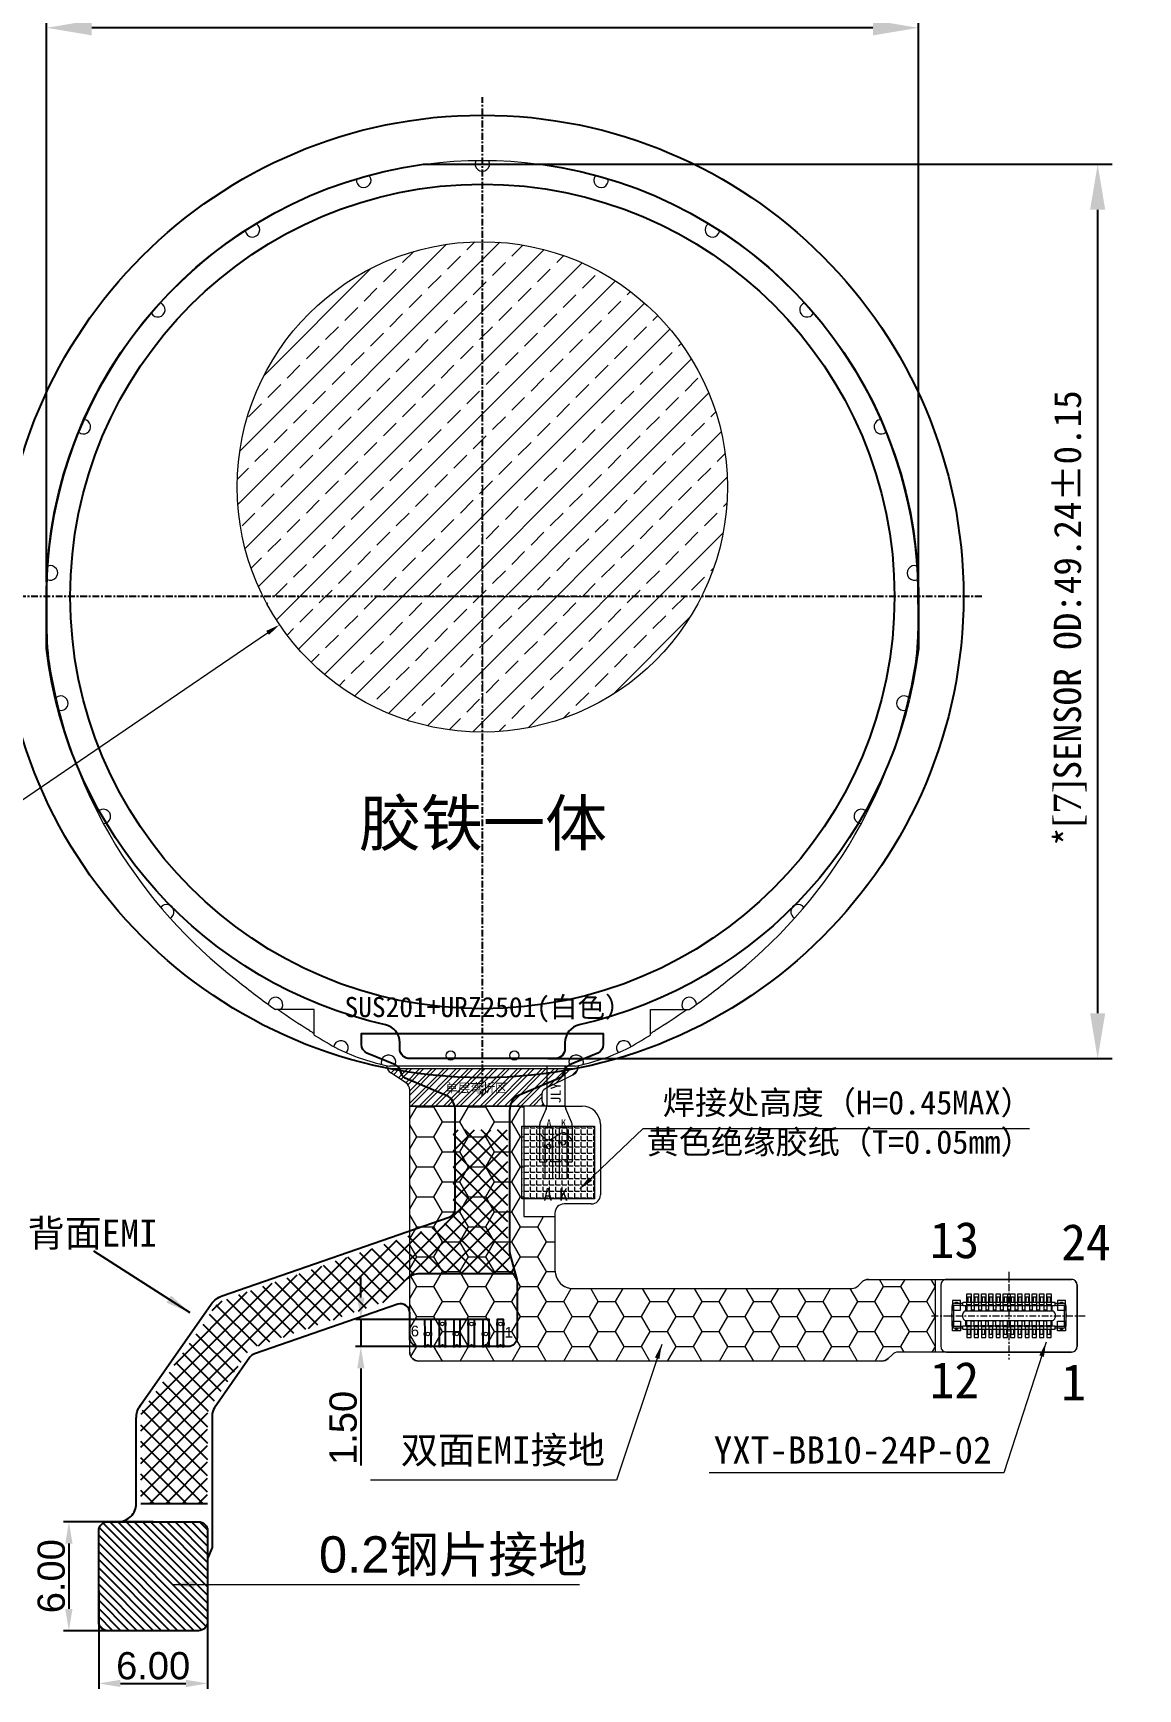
# Model space of a CAD drawing. Header units: millimetres. Extents: x 17 to 351, y 28 to 265.
# Drawn here: x 168.8 to 229.6, y 94.1 to 185.2 of the extents above; entities that cross this region are included whole.
import ezdxf

# ---------------------------------------------------------------- set-up
doc = ezdxf.new("R2010")
doc.units = ezdxf.units.MM
doc.linetypes.add('CENTER', pattern=[0.6, 0.375, -0.075, 0.075, -0.075])
doc.layers.get('Defpoints').update_dxf_attribs({"color": 5, "lineweight": 5})
for name, color, linetype, lineweight in [('3 BLU-FPCA', 2, 'Continuous', 5), ('6 BLU-FPCA', 2, 'Continuous', 5), ('BLU', 50, 'Continuous', 5), ('DIM', 3, 'Continuous', 5), ('EMI', 5, 'Continuous', 5), ('FPC', 50, 'Continuous', 5), ('MFPC', 2, 'Continuous', 5), ('TAPE', 90, 'Continuous', 5), ('图框', 255, 'Continuous', 5)]:
    doc.layers.add(name, color=color, linetype=linetype, lineweight=lineweight)
for name, color, linetype in [('BOT', 5, 'Continuous'), ('Lens', 6, 'Continuous'), ('Line', 1, 'Continuous'), ('OBJ-FRAME', 4, 'Continuous'), ('TP FPC', 4, 'Continuous'), ('外形切割', 200, 'Continuous')]:
    doc.layers.add(name, color=color, linetype=linetype)
doc.styles.add('Arial', font='arial.ttf')
doc.styles.add('RD', font='ROMAND.shx', dxfattribs={"width": 0.8})
doc.styles.add('ROMANC', font='romanc.shx', dxfattribs={"bigfont": 'gbcbig.shx'})
doc.styles.get("Standard").update_dxf_attribs({"font": 'arial.ttf'})
doc.styles.add('宋体', font='SimSun.ttf')
doc.styles.add('普耐', font='simhei.ttf')
doc.styles.add('样式 4', font='SimSun.ttf')
doc.styles.add('汉字', font='SimSun.ttf')
doc.dimstyles.new('01', dxfattribs={"dimtxt": 2.5, "dimasz": 2.5, "dimexe": 0.8, "dimexo": 0.8, "dimgap": 0.5, "dimtad": 1, "dimzin": 1, "dimdsep": 46, "dimtxsty": 'Standard', "dimcen": 0, "dimclrd": 256, "dimclre": 256, "dimclrt": 256, "dimadec": 0, "dimazin": 0, "dimtfac": 1, "dimtmove": 0, "dimatfit": 3, "dimfxl": 1, "dimarcsym": 0})
doc.dimstyles.new('DIM', dxfattribs={"dimtxt": 0.8, "dimasz": 0.8, "dimexe": 0, "dimexo": 0.5, "dimgap": 0.11, "dimtad": 0, "dimzin": 1, "dimdsep": 46, "dimtxsty": 'RD', "dimcen": 0, "dimclrd": 256, "dimclre": 256, "dimclrt": 256, "dimadec": 0, "dimazin": 0, "dimtm": 1e-09, "dimtfac": 1, "dimtofl": 0, "dimtmove": 0, "dimatfit": 3, "dimfxl": 1, "dimlwe": -1, "dimarcsym": 0})
doc.dimstyles.new('ISO-25$0', dxfattribs={"dimtxt": 1.5, "dimasz": 1.2, "dimexe": 0.3, "dimexo": 0, "dimgap": 0.2, "dimtad": 1, "dimzin": 1, "dimdsep": 46, "dimtxsty": 'Standard', "dimcen": 0, "dimclrd": 4, "dimclre": 4, "dimclrt": 4, "dimadec": 0, "dimazin": 0, "dimtp": 1.2, "dimtm": 1.2, "dimtfac": 1, "dimtmove": 0, "dimatfit": 3, "dimfxl": 1, "dimtolj": 1, "dimarcsym": 0})
doc.dimstyles.new('YanXiu', dxfattribs={"dimtxt": 1.5, "dimasz": 1.2, "dimexe": 0.66, "dimexo": 0.66, "dimgap": 0.66, "dimtad": 0, "dimdsep": 46, "dimtxsty": 'ROMANC', "dimcen": 0, "dimclrd": 256, "dimclre": 131, "dimclrt": 42, "dimazin": 2, "dimtfac": 1, "dimtofl": 0, "dimtmove": 0, "dimatfit": 3, "dimfxl": 1, "dimlwd": 5, "dimlwe": 5, "dimarcsym": 0})
doc.dimstyles.new('标注-赛华', dxfattribs={"dimtxt": 2.5, "dimasz": 2.5, "dimexe": 1.25, "dimexo": 0.65, "dimtad": 1, "dimzin": 1, "dimdsep": 46, "dimtxsty": 'Arial', "dimcen": 1.5, "dimclre": 3, "dimclrt": 3, "dimadec": 0, "dimazin": 0, "dimtfac": 1, "dimtmove": 0, "dimatfit": 3, "dimfxl": 1, "dimtolj": 1, "dimtzin": 0, "dimarcsym": 0})

# ---------------------------------------------------------------- blocks, each defined once
blk = doc.blocks.new('R180A3D-005-BLU-V01-C')
at = {"layer": 'DIM'}
h = blk.add_hatch(dxfattribs=at)
h.set_pattern_fill('ANSI33', color=0, scale=8, style=0)
h.set_pattern_definition([(45, (766.8195, -699.2783), (-1.4142136, 1.4142136), []), (45, (768.2337, -699.2783), (-1.4142136, 1.4142136), [1, -0.5])])
h.paths.add_polyline_path([(843.399, 256.751, 1), (816.399, 256.751, 1)])
at = {"layer": '3 BLU-FPCA', "color": 0, "lineweight": 5}
for p, q in [((833.051, 221.572), (833.051, 219.586)), ((834.851, 221.572), (834.851, 219.586)), ((833.351, 220.586), (833.351, 220.862)), ((833.751, 220.851), (833.751, 220.586)), ((834.151, 220.786), (834.151, 221.12)), ((834.551, 221.109), (834.551, 220.786)), ((833.351, 220.286), (833.351, 219.736)), ((833.751, 220.286), (833.751, 219.736)), ((834.151, 219.736), (834.151, 220.486)), ((834.551, 220.486), (834.551, 219.736)), ((833.051, 219.586), (833.426, 219.586)), ((834.476, 219.586), (834.851, 219.586))]:
    blk.add_line(p, q, dxfattribs=at)
blk.add_lwpolyline([(834.226, 219.586), (833.676, 219.586)], dxfattribs=at)
for centre in [(834.351, 220.636), (833.551, 220.436)]:
    blk.add_circle(centre, 0.125, dxfattribs=at)
for centre, radius, start, end in [((834.351, 220.636), 0.25, 143.1301, 216.8699), ((834.351, 220.636), 0.25, 323.1301, 36.8699), ((833.551, 220.436), 0.25, 143.1301, 216.8699), ((833.551, 219.586), 0.25, 143.1301, 180), ((833.551, 220.436), 0.25, 323.1301, 36.8699), ((833.551, 219.586), 0.25, 0, 36.8699), ((834.351, 219.586), 0.25, 143.1301, 180), ((834.351, 219.586), 0.25, 0, 36.8699), ((833.551, 219.586), 0.125, 0, 180), ((834.351, 219.586), 0.125, 0, 180)]:
    blk.add_arc(centre, radius, start, end, dxfattribs=at)
blk.add_spline([(834.851, 220.786), (834.351, 221.186), (833.551, 220.786), (833.051, 221.186)], degree=3, dxfattribs=at)
at = {"layer": 'BLU', "color": 1, "linetype": 'CENTER', "lineweight": 5}
for p, q in [((829.9, 256.866), (829.9, 244.567)), ((824.216, 250.716), (835.584, 250.716))]:
    blk.add_line(p, q, dxfattribs=at)
at = {"layer": 'DIM', "color": 6}
for p, q in [((805.909, 250.286), (805.916, 248.813)), ((853.891, 250.286), (853.884, 248.813)), ((853.891, 250.286), (853.884, 248.813)), ((820.637, 227.967), (818.504, 227.967)), ((820.637, 226.567), (820.637, 227.967)), ((839.163, 226.567), (839.163, 227.967)), ((839.163, 227.967), (841.296, 227.967)), ((835.019, 224.854), (824.782, 224.854))]:
    blk.add_line(p, q, dxfattribs=at)
at = {"layer": 'DIM', "color": 0, "ltscale": 3}
for p, q in [((833.451, 224.854), (833.451, 222.71)), ((834.451, 224.854), (834.451, 222.71)), ((833.411, 222.513), (833.092, 221.769)), ((834.811, 221.769), (834.492, 222.513))]:
    blk.add_line(p, q, dxfattribs=at)
at = {"layer": 'DIM', "color": 6}
for centre in [(828.15, 225.441), (831.664, 225.441)]:
    blk.add_circle(centre, 0.25, dxfattribs=at)
for centre, radius, start, end in [((829.9, 250.716), 23.995, 358.97142, 181.02858), ((829.9, 274.528), 0.4, 153.18557, 26.81443), ((823.367, 273.632), 0.4, 171.81603, 40.00953), ((836.433, 273.632), 0.4, 139.99047, 8.18397), ((817.236, 270.907), 0.4, 188.7573, 55.43536), ((842.564, 270.907), 0.4, 124.56464, 351.2427), ((812.023, 266.502), 0.4, 207.6298, 69.47929), ((847.777, 266.502), 0.4, 110.52071, 332.3702), ((807.924, 260.065), 0.4, 231.01239, 82.89602), ((851.876, 260.065), 0.4, 97.10398, 308.98761), ((806.11, 252.013), 0.4, 242.28375, 111.47806), ((853.691, 252.013), 0.4, 68.52194, 297.71625), ((818.823, 248.859), 12.906, 180.20263, 190.91894), ((840.978, 248.859), 12.906, 349.08106, 359.79737), ((833.112, 251.28), 27.397, 190.23001, 232.36603), ((826.689, 251.28), 27.397, 307.63397, 349.76999), ((806.687, 244.838), 0.4, 254.23937, 133.16299), ((853.113, 244.838), 0.4, 46.83701, 285.76063), ((809.025, 238.609), 0.4, 271.25194, 144.24213), ((850.775, 238.609), 0.4, 35.75787, 268.74806), ((812.509, 233.357), 0.4, 298.42648, 143.61691), ((847.291, 233.357), 0.4, 36.38309, 241.57352), ((839.982, 258.36), 37.216, 230.64447, 234.75175), ((819.818, 258.36), 37.216, 305.24825, 309.35553), ((818.508, 228.246), 0.4, 315.79487, 179.30598), ((841.292, 228.246), 0.4, 0.69402, 224.20513), ((839.982, 258.36), 37.216, 238.68001, 241.05562), ((822.112, 225.862), 0.4, 317.6014, 169.7018), ((837.688, 225.862), 0.4, 10.2982, 222.3986), ((819.818, 258.36), 37.216, 298.94438, 301.31999), ((826.993, 236.157), 11.517, 244.15021, 258.93101), ((824.733, 225.07), 0.4, 327.38863, 197.91598), ((835.067, 225.07), 0.4, 342.08402, 212.61137), ((832.807, 236.157), 11.517, 281.06899, 295.84979)]:
    blk.add_arc(centre, radius, start, end, dxfattribs=at)
at = {"layer": 'DIM', "color": 5}
for centre, radius, start, end in [((839.265, 257.433), 35.964, 235.01502, 238.31881), ((820.535, 257.433), 35.964, 301.68119, 304.98498), ((826.994, 236.16), 11.441, 234.66369, 236.24389), ((832.806, 236.16), 11.441, 303.75611, 305.33631)]:
    blk.add_arc(centre, radius, start, end, dxfattribs=at)
at = {"layer": 'DIM', "color": 0, "ltscale": 3}
for centre, start, end in [((832.951, 222.71), 336.80141, 0), ((834.951, 222.71), 180, 203.19859), ((833.551, 221.572), 156.80141, 180), ((834.351, 221.572), 0, 23.19859)]:
    blk.add_arc(centre, 0.5, start, end, dxfattribs=at)
at = {"layer": 'OBJ-FRAME', "color": 6, "lineweight": 5}
blk.add_circle((829.899, 256.751), 13.5, dxfattribs=at)
at = {"layer": '6 BLU-FPCA', "color": 255, "lineweight": 5, "style": '宋体'}
for s, p in [('A', (833.43, 221.523)), ('K', (834.235, 221.528))]:
    blk.add_text(s, height=0.407, dxfattribs=at).set_placement(p)
at = {"layer": 'DIM', "color": 0, "ltscale": 3, "insert": (834.223, 222.804), "char_height": 0.56, "width": 4.5069, "attachment_point": 7, "rotation": 90, "style": '宋体'}
blk.add_mtext('JLY', dxfattribs=at)
at = {"layer": '图框', "color": 6, "lineweight": 13, "ltscale": 5, "style": '普耐'}
for s, height, p in [('胶铁一体', 2.5051, (823.1, 236.987)), ('SUS201+URZ2501(白色）', 1.10926, (822.308, 227.555))]:
    blk.add_text(s, height=height, dxfattribs=at).set_placement(p)
blk = doc.blocks.new('FPC-TAPE')
at = {"layer": 'TAPE', "lineweight": 5}
h = blk.add_hatch(dxfattribs=at)
h.set_pattern_fill('ANGLE', color=30, scale=0.05)
h.set_pattern_definition([(0, (-3.26286, 2.00315), (0, 0.34925), [0.254, -0.09525]), (90, (-3.26286, 2.00315), (-0.34925, 2e-17), [0.254, -0.09525])])
h.paths.add_polyline_path([(-7.263, 6.003), (-7.263, 2.003), (-3.263, 2.003), (-3.263, 6.003)])
at = {"layer": 'TAPE', "color": 30, "lineweight": 5, "true_color": 0xf26722}
for p, q in [((-7.263, 6.003), (-3.263, 6.003)), ((-7.263, 2.003), (-7.263, 6.003)), ((-3.263, 6.003), (-3.263, 2.003)), ((-3.263, 2.003), (-7.263, 2.003))]:
    blk.add_line(p, q, dxfattribs=at)
blk = doc.blocks.new('*D30')
at = {"layer": 'Defpoints', "color": 0, "transparency": 16777216}
for p in [(169.493, 185.513), (169.493, 154.188), (217.518, 152.926)]:
    blk.add_point(p, dxfattribs=at)
at = {"layer": 'DIM', "lineweight": -2, "transparency": 16777216}
for p, q in [((169.493, 154.988), (169.493, 186.313)), ((217.518, 153.726), (217.518, 186.313)), ((215.018, 185.513), (171.993, 185.513))]:
    blk.add_line(p, q, dxfattribs=at)
at = {"layer": 'DIM', "transparency": 16777216}
for points in [[(171.993, 185.929), (171.993, 185.096), (169.493, 185.513)], [(215.018, 185.929), (215.018, 185.096), (217.518, 185.513)]]:
    blk.add_solid(points, dxfattribs=at)
at = {"layer": 'DIM', "transparency": 16777216, "insert": (197.067, 187.025), "char_height": 2.5, "attachment_point": 5}
blk.add_mtext('{\\fSimSun|b0|i0|c134|p2;\\H0.6x;\\C2;*\\fTimes New Roman|b0|i0|c0|p18;\\C1;[6]\\fSimSun|b0|i0|c134|p2;\\C256;SENSOR OD:48.02%%P0.15}', dxfattribs=at)
blk = doc.blocks.new('*D31')
at = {"layer": 'Defpoints', "color": 0, "transparency": 16777216}
for p in [(194.928, 177.997), (196.316, 128.752), (227.394, 128.752)]:
    blk.add_point(p, dxfattribs=at)
at = {"layer": 'DIM', "lineweight": -2, "transparency": 16777216}
for p, q in [((195.728, 177.997), (228.194, 177.997)), ((227.394, 175.497), (227.394, 131.252)), ((197.116, 128.752), (228.194, 128.752))]:
    blk.add_line(p, q, dxfattribs=at)
at = {"layer": 'DIM', "transparency": 16777216}
for points in [[(226.977, 175.497), (227.811, 175.497), (227.394, 177.997)], [(226.977, 131.252), (227.811, 131.252), (227.394, 128.752)]]:
    blk.add_solid(points, dxfattribs=at)
at = {"layer": 'DIM', "transparency": 16777216, "insert": (225.882, 153.007), "char_height": 2.5, "attachment_point": 5, "rotation": 90}
blk.add_mtext('{\\fSimSun|b0|i0|c134|p2;\\H0.6x;\\C2;*\\fTimes New Roman|b0|i0|c0|p18;\\C1;[7]\\fSimSun|b0|i0|c134|p2;\\C256;SENSOR OD:49.24%%P0.15}', dxfattribs=at)
blk = doc.blocks.new('*D42')
at = {"color": 4, "lineweight": -2, "transparency": 16777216}
for p, q in [((172.374, 99.463), (172.374, 94.051)), ((178.374, 99.463), (178.374, 94.051)), ((173.574, 94.351), (177.174, 94.351))]:
    blk.add_line(p, q, dxfattribs=at)
at = {"color": 4, "transparency": 16777216}
for points in [[(173.574, 94.551), (173.574, 94.151), (172.374, 94.351)], [(177.174, 94.551), (177.174, 94.151), (178.374, 94.351)]]:
    blk.add_solid(points, dxfattribs=at)
at = {"layer": 'Defpoints', "color": 0, "transparency": 16777216}
for p in [(172.374, 99.463), (178.374, 99.463), (178.374, 94.351)]:
    blk.add_point(p, dxfattribs=at)
at = {"color": 4, "transparency": 16777216, "insert": (175.374, 95.317), "char_height": 1.5, "attachment_point": 5}
blk.add_mtext('\\A1;6.00', dxfattribs=at)
blk = doc.blocks.new('*D43')
at = {"color": 4, "lineweight": -2, "transparency": 16777216}
for p, q in [((175.374, 103.253), (170.434, 103.253)), ((170.734, 102.053), (170.734, 98.456)), ((175.374, 97.256), (170.434, 97.256))]:
    blk.add_line(p, q, dxfattribs=at)
at = {"color": 4, "transparency": 16777216}
for points in [[(170.534, 102.053), (170.934, 102.053), (170.734, 103.253)], [(170.534, 98.456), (170.934, 98.456), (170.734, 97.256)]]:
    blk.add_solid(points, dxfattribs=at)
at = {"layer": 'Defpoints', "color": 0, "transparency": 16777216}
for p in [(175.374, 103.253), (170.734, 97.256), (175.374, 97.256)]:
    blk.add_point(p, dxfattribs=at)
at = {"color": 4, "transparency": 16777216, "insert": (169.768, 100.255), "char_height": 1.5, "attachment_point": 5, "rotation": 90}
blk.add_mtext('\\A1;6.00', dxfattribs=at)
blk = doc.blocks.new('*D44')
at = {"color": 4, "lineweight": -2, "transparency": 16777216}
for p, q in [((186.812, 115.595), (186.812, 116.795)), ((193.703, 114.395), (186.512, 114.395)), ((186.812, 114.395), (186.812, 112.895)), ((193.613, 112.895), (186.512, 112.895)), ((186.812, 111.695), (186.812, 106.345))]:
    blk.add_line(p, q, dxfattribs=at)
at = {"color": 4, "transparency": 16777216}
for points in [[(186.612, 115.595), (187.012, 115.595), (186.812, 114.395)], [(186.612, 111.695), (187.012, 111.695), (186.812, 112.895)]]:
    blk.add_solid(points, dxfattribs=at)
at = {"layer": 'Defpoints', "color": 0, "transparency": 16777216}
for p in [(193.703, 114.395), (186.812, 112.895), (193.613, 112.895)]:
    blk.add_point(p, dxfattribs=at)
at = {"color": 4, "transparency": 16777216, "insert": (185.846, 108.42), "char_height": 1.5, "attachment_point": 5, "rotation": 90}
blk.add_mtext('\\A1;1.50', dxfattribs=at)
blk = doc.blocks.new('YXT-BB10-24P-02-A')
at = {"layer": 'FPC', "color": 1, "linetype": 'CENTER', "lineweight": 5}
for p, q in [((1939.945, 182.732), (1939.945, 177.911)), ((1935.67, 180.322), (1944.219, 180.322))]:
    blk.add_line(p, q, dxfattribs=at)
at = {"layer": 'FPC', "color": 1, "lineweight": 5}
for p, q in [((1937.63, 180.872), (1937.63, 181.522)), ((1937.63, 181.522), (1937.86, 181.522)), ((1937.86, 181.522), (1937.86, 180.872)), ((1938.03, 180.872), (1938.03, 181.522)), ((1938.03, 181.522), (1938.26, 181.522)), ((1938.26, 181.522), (1938.26, 180.872)), ((1938.43, 180.872), (1938.43, 181.522)), ((1938.43, 181.522), (1938.66, 181.522)), ((1938.66, 181.522), (1938.66, 180.872)), ((1938.83, 180.872), (1938.83, 181.522)), ((1938.83, 181.522), (1939.06, 181.522)), ((1939.06, 181.522), (1939.06, 180.872)), ((1939.23, 180.872), (1939.23, 181.522)), ((1939.23, 181.522), (1939.46, 181.522)), ((1939.46, 181.522), (1939.46, 180.872)), ((1939.63, 180.872), (1939.63, 181.522)), ((1939.63, 181.522), (1939.86, 181.522)), ((1939.86, 181.522), (1939.86, 180.872)), ((1940.03, 180.872), (1940.03, 181.522)), ((1940.03, 181.522), (1940.26, 181.522)), ((1940.26, 181.522), (1940.26, 180.872)), ((1940.43, 180.872), (1940.43, 181.522)), ((1940.43, 181.522), (1940.66, 181.522)), ((1940.66, 181.522), (1940.66, 180.872)), ((1940.83, 180.872), (1940.83, 181.522)), ((1940.83, 181.522), (1941.06, 181.522)), ((1941.06, 181.522), (1941.06, 180.872)), ((1941.23, 180.872), (1941.23, 181.522)), ((1941.23, 181.522), (1941.46, 181.522)), ((1941.46, 181.522), (1941.46, 180.872)), ((1941.63, 180.872), (1941.63, 181.522)), ((1941.63, 181.522), (1941.86, 181.522)), ((1941.86, 181.522), (1941.86, 180.872)), ((1942.03, 180.872), (1942.03, 181.522)), ((1942.03, 181.522), (1942.26, 181.522)), ((1942.26, 181.522), (1942.26, 180.872)), ((1936.825, 181.152), (1936.825, 180.622)), ((1937.275, 181.152), (1936.825, 181.152)), ((1936.825, 180.622), (1937.275, 180.622)), ((1937.275, 180.622), (1937.275, 181.152)), ((1937.86, 180.872), (1937.63, 180.872)), ((1938.26, 180.872), (1938.03, 180.872)), ((1938.66, 180.872), (1938.43, 180.872)), ((1939.06, 180.872), (1938.83, 180.872)), ((1939.46, 180.872), (1939.23, 180.872)), ((1939.86, 180.872), (1939.63, 180.872)), ((1940.26, 180.872), (1940.03, 180.872)), ((1940.66, 180.872), (1940.43, 180.872)), ((1941.06, 180.872), (1940.83, 180.872)), ((1941.46, 180.872), (1941.23, 180.872)), ((1941.86, 180.872), (1941.63, 180.872)), ((1942.26, 180.872), (1942.03, 180.872)), ((1942.615, 181.152), (1942.615, 180.622)), ((1943.065, 181.152), (1942.615, 181.152)), ((1942.615, 180.622), (1943.065, 180.622)), ((1943.065, 180.622), (1943.065, 181.152)), ((1936.825, 179.492), (1936.825, 180.022)), ((1936.825, 180.022), (1937.275, 180.022)), ((1937.275, 180.022), (1937.275, 179.492)), ((1937.86, 179.772), (1937.63, 179.772)), ((1937.63, 179.772), (1937.63, 179.122)), ((1937.86, 179.122), (1937.86, 179.772)), ((1938.26, 179.772), (1938.03, 179.772)), ((1938.03, 179.772), (1938.03, 179.122)), ((1938.26, 179.122), (1938.26, 179.772)), ((1938.66, 179.772), (1938.43, 179.772)), ((1938.43, 179.772), (1938.43, 179.122)), ((1938.66, 179.122), (1938.66, 179.772)), ((1939.06, 179.772), (1938.83, 179.772)), ((1938.83, 179.772), (1938.83, 179.122)), ((1939.06, 179.122), (1939.06, 179.772)), ((1939.46, 179.772), (1939.23, 179.772)), ((1939.23, 179.772), (1939.23, 179.122)), ((1939.46, 179.122), (1939.46, 179.772)), ((1939.86, 179.772), (1939.63, 179.772)), ((1939.63, 179.772), (1939.63, 179.122)), ((1939.86, 179.122), (1939.86, 179.772)), ((1940.26, 179.772), (1940.03, 179.772)), ((1940.03, 179.772), (1940.03, 179.122)), ((1940.26, 179.122), (1940.26, 179.772)), ((1940.66, 179.772), (1940.43, 179.772)), ((1940.43, 179.772), (1940.43, 179.122)), ((1940.66, 179.122), (1940.66, 179.772)), ((1941.06, 179.772), (1940.83, 179.772)), ((1940.83, 179.772), (1940.83, 179.122)), ((1941.06, 179.122), (1941.06, 179.772)), ((1941.46, 179.772), (1941.23, 179.772)), ((1941.23, 179.772), (1941.23, 179.122)), ((1941.46, 179.122), (1941.46, 179.772)), ((1941.86, 179.772), (1941.63, 179.772)), ((1941.63, 179.772), (1941.63, 179.122)), ((1941.86, 179.122), (1941.86, 179.772)), ((1942.26, 179.772), (1942.03, 179.772)), ((1942.03, 179.772), (1942.03, 179.122)), ((1942.26, 179.122), (1942.26, 179.772)), ((1942.615, 179.492), (1942.615, 180.022)), ((1942.615, 180.022), (1943.065, 180.022)), ((1943.065, 180.022), (1943.065, 179.492)), ((1937.275, 179.492), (1936.825, 179.492)), ((1937.63, 179.122), (1937.86, 179.122)), ((1938.03, 179.122), (1938.26, 179.122)), ((1938.43, 179.122), (1938.66, 179.122)), ((1938.83, 179.122), (1939.06, 179.122)), ((1939.23, 179.122), (1939.46, 179.122)), ((1939.63, 179.122), (1939.86, 179.122)), ((1940.03, 179.122), (1940.26, 179.122)), ((1940.43, 179.122), (1940.66, 179.122)), ((1940.83, 179.122), (1941.06, 179.122)), ((1941.23, 179.122), (1941.46, 179.122)), ((1941.63, 179.122), (1941.86, 179.122)), ((1942.03, 179.122), (1942.26, 179.122)), ((1943.065, 179.492), (1942.615, 179.492))]:
    blk.add_line(p, q, dxfattribs=at)
at = {"layer": 'FPC', "lineweight": 5}
for p, q in [((1936.795, 180.857), (1936.795, 179.787)), ((1936.839, 180.963), (1936.895, 180.907)), ((1936.895, 180.907), (1936.895, 179.737)), ((1936.895, 180.907), (1937.41, 180.907)), ((1936.945, 181.007), (1937.41, 181.007)), ((1937, 181.007), (1937, 181.072)), ((1937, 181.072), (1937.1, 181.072)), ((1937.1, 181.072), (1937.1, 181.007)), ((1937.41, 180.887), (1937.41, 181.057)), ((1942.48, 181.057), (1937.41, 181.057)), ((1937.41, 180.887), (1937.625, 180.887)), ((1937.56, 180.577), (1937.56, 180.887)), ((1937.625, 180.627), (1937.56, 180.627)), ((1942.33, 180.577), (1937.56, 180.577)), ((1937.625, 180.937), (1937.625, 180.577)), ((1937.625, 180.937), (1937.865, 180.937)), ((1937.67, 181.357), (1937.67, 181.057)), ((1937.67, 181.357), (1937.82, 181.357)), ((1937.82, 181.357), (1937.82, 181.057)), ((1937.865, 180.937), (1937.865, 180.577)), ((1937.865, 180.887), (1938.025, 180.887)), ((1938.025, 180.627), (1937.865, 180.627)), ((1938.025, 180.937), (1938.025, 180.577)), ((1938.025, 180.937), (1938.265, 180.937)), ((1938.07, 181.357), (1938.07, 181.057)), ((1938.07, 181.357), (1938.22, 181.357)), ((1938.22, 181.357), (1938.22, 181.057)), ((1938.265, 180.937), (1938.265, 180.577)), ((1938.265, 180.887), (1938.425, 180.887)), ((1938.425, 180.627), (1938.265, 180.627)), ((1938.425, 180.937), (1938.425, 180.577)), ((1938.425, 180.937), (1938.665, 180.937)), ((1938.47, 181.357), (1938.47, 181.057)), ((1938.47, 181.357), (1938.62, 181.357)), ((1938.62, 181.357), (1938.62, 181.057)), ((1938.665, 180.937), (1938.665, 180.577)), ((1938.665, 180.887), (1938.825, 180.887)), ((1938.825, 180.627), (1938.665, 180.627)), ((1938.825, 180.937), (1938.825, 180.577)), ((1938.825, 180.937), (1939.065, 180.937)), ((1938.87, 181.357), (1938.87, 181.057)), ((1938.87, 181.357), (1939.02, 181.357)), ((1939.02, 181.357), (1939.02, 181.057)), ((1939.065, 180.937), (1939.065, 180.577)), ((1939.065, 180.887), (1939.225, 180.887)), ((1939.225, 180.627), (1939.065, 180.627)), ((1939.225, 180.937), (1939.225, 180.577)), ((1939.225, 180.937), (1939.465, 180.937)), ((1939.27, 181.357), (1939.27, 181.057)), ((1939.27, 181.357), (1939.42, 181.357)), ((1939.42, 181.357), (1939.42, 181.057)), ((1939.465, 180.937), (1939.465, 180.577)), ((1939.465, 180.887), (1939.625, 180.887)), ((1939.625, 180.627), (1939.465, 180.627)), ((1939.625, 180.937), (1939.625, 180.577)), ((1939.625, 180.937), (1939.865, 180.937)), ((1939.67, 181.357), (1939.67, 181.057)), ((1939.67, 181.357), (1939.82, 181.357)), ((1939.82, 181.357), (1939.82, 181.057)), ((1939.865, 180.937), (1939.865, 180.577)), ((1939.865, 180.887), (1940.025, 180.887)), ((1940.025, 180.627), (1939.865, 180.627)), ((1940.025, 180.937), (1940.025, 180.577)), ((1940.025, 180.937), (1940.265, 180.937)), ((1940.07, 181.357), (1940.07, 181.057)), ((1940.07, 181.357), (1940.22, 181.357)), ((1940.22, 181.357), (1940.22, 181.057)), ((1940.265, 180.937), (1940.265, 180.577)), ((1940.265, 180.887), (1940.425, 180.887)), ((1940.425, 180.627), (1940.265, 180.627)), ((1940.425, 180.937), (1940.425, 180.577)), ((1940.425, 180.937), (1940.665, 180.937)), ((1940.47, 181.357), (1940.47, 181.057)), ((1940.47, 181.357), (1940.62, 181.357)), ((1940.62, 181.357), (1940.62, 181.057)), ((1940.665, 180.937), (1940.665, 180.577)), ((1940.665, 180.887), (1940.825, 180.887)), ((1940.825, 180.627), (1940.665, 180.627)), ((1940.825, 180.937), (1940.825, 180.577)), ((1940.825, 180.937), (1941.065, 180.937)), ((1940.87, 181.357), (1940.87, 181.057)), ((1940.87, 181.357), (1941.02, 181.357)), ((1941.02, 181.357), (1941.02, 181.057)), ((1941.065, 180.937), (1941.065, 180.577)), ((1941.065, 180.887), (1941.225, 180.887)), ((1941.225, 180.627), (1941.065, 180.627)), ((1941.225, 180.937), (1941.465, 180.937)), ((1941.225, 180.937), (1941.225, 180.577)), ((1941.27, 181.357), (1941.27, 181.057)), ((1941.27, 181.357), (1941.42, 181.357)), ((1941.42, 181.357), (1941.42, 181.057)), ((1941.465, 180.937), (1941.465, 180.577)), ((1941.465, 180.887), (1941.625, 180.887)), ((1941.625, 180.627), (1941.465, 180.627)), ((1941.625, 180.937), (1941.865, 180.937)), ((1941.625, 180.937), (1941.625, 180.577)), ((1941.67, 181.357), (1941.82, 181.357)), ((1941.67, 181.357), (1941.67, 181.057)), ((1941.82, 181.357), (1941.82, 181.057)), ((1941.865, 180.937), (1941.865, 180.577)), ((1941.865, 180.887), (1942.025, 180.887)), ((1942.025, 180.627), (1941.865, 180.627)), ((1942.025, 180.937), (1942.265, 180.937)), ((1942.025, 180.937), (1942.025, 180.577)), ((1942.07, 181.357), (1942.22, 181.357)), ((1942.07, 181.357), (1942.07, 181.057)), ((1942.22, 181.357), (1942.22, 181.057)), ((1942.265, 180.937), (1942.265, 180.577)), ((1942.265, 180.887), (1942.48, 180.887)), ((1942.33, 180.627), (1942.265, 180.627)), ((1942.33, 180.577), (1942.33, 180.887)), ((1942.48, 180.887), (1942.48, 181.057)), ((1942.48, 181.007), (1942.945, 181.007)), ((1942.48, 180.907), (1942.995, 180.907)), ((1942.79, 181.072), (1942.89, 181.072)), ((1942.79, 181.007), (1942.79, 181.072)), ((1942.89, 181.072), (1942.89, 181.007)), ((1942.995, 180.907), (1943.051, 180.963)), ((1942.995, 179.737), (1942.995, 180.907)), ((1943.095, 179.787), (1943.095, 180.857)), ((1936.895, 179.737), (1936.839, 179.681)), ((1937.41, 179.737), (1936.895, 179.737)), ((1937.41, 179.637), (1936.945, 179.637)), ((1937, 179.572), (1937, 179.637)), ((1937.1, 179.637), (1937.1, 179.572)), ((1937.41, 180.217), (1937.41, 180.427)), ((1937.41, 179.587), (1937.41, 179.757)), ((1937.41, 179.757), (1937.625, 179.757)), ((1937.56, 179.757), (1937.56, 180.067)), ((1937.56, 180.067), (1942.265, 180.067)), ((1937.625, 180.017), (1937.56, 180.017)), ((1937.625, 179.707), (1937.625, 180.067)), ((1937.865, 179.707), (1937.625, 179.707)), ((1937.865, 179.707), (1937.865, 180.067)), ((1938.025, 180.017), (1937.865, 180.017)), ((1937.865, 179.757), (1938.025, 179.757)), ((1938.025, 179.707), (1938.025, 180.067)), ((1938.265, 179.707), (1938.025, 179.707)), ((1938.265, 179.707), (1938.265, 180.067)), ((1938.425, 180.017), (1938.265, 180.017)), ((1938.265, 179.757), (1938.425, 179.757)), ((1938.425, 179.707), (1938.425, 180.067)), ((1938.665, 179.707), (1938.425, 179.707)), ((1938.665, 179.707), (1938.665, 180.067)), ((1938.825, 180.017), (1938.665, 180.017)), ((1938.665, 179.757), (1938.825, 179.757)), ((1938.825, 179.707), (1938.825, 180.067)), ((1939.065, 179.707), (1938.825, 179.707)), ((1939.065, 179.707), (1939.065, 180.067)), ((1939.225, 180.017), (1939.065, 180.017)), ((1939.065, 179.757), (1939.225, 179.757)), ((1939.225, 179.707), (1939.225, 180.067)), ((1939.465, 179.707), (1939.225, 179.707)), ((1939.465, 179.707), (1939.465, 180.067)), ((1939.625, 180.017), (1939.465, 180.017)), ((1939.465, 179.757), (1939.625, 179.757)), ((1939.625, 179.707), (1939.625, 180.067)), ((1939.865, 179.707), (1939.625, 179.707)), ((1939.865, 179.707), (1939.865, 180.067)), ((1940.025, 180.017), (1939.865, 180.017)), ((1939.865, 179.757), (1940.025, 179.757)), ((1940.025, 179.707), (1940.025, 180.067)), ((1940.265, 179.707), (1940.025, 179.707)), ((1940.265, 179.707), (1940.265, 180.067)), ((1940.425, 180.017), (1940.265, 180.017)), ((1940.265, 179.757), (1940.425, 179.757)), ((1940.425, 179.707), (1940.425, 180.067)), ((1940.665, 179.707), (1940.425, 179.707)), ((1940.665, 179.707), (1940.665, 180.067)), ((1940.825, 180.017), (1940.665, 180.017)), ((1940.665, 179.757), (1940.825, 179.757)), ((1940.825, 179.707), (1940.825, 180.067)), ((1941.065, 179.707), (1940.825, 179.707)), ((1941.065, 179.707), (1941.065, 180.067)), ((1941.225, 180.017), (1941.065, 180.017)), ((1941.065, 179.757), (1941.225, 179.757)), ((1941.225, 179.707), (1941.225, 180.067)), ((1941.465, 179.707), (1941.225, 179.707)), ((1941.465, 179.707), (1941.465, 180.067)), ((1941.625, 180.017), (1941.465, 180.017)), ((1941.465, 179.757), (1941.625, 179.757)), ((1941.625, 179.707), (1941.625, 180.067)), ((1941.865, 179.707), (1941.625, 179.707)), ((1941.865, 179.707), (1941.865, 180.067)), ((1942.025, 180.017), (1941.865, 180.017)), ((1941.865, 179.757), (1942.025, 179.757)), ((1942.025, 179.707), (1942.025, 180.067)), ((1942.265, 179.707), (1942.025, 179.707)), ((1942.265, 180.067), (1942.33, 180.067)), ((1942.265, 179.707), (1942.265, 180.067)), ((1942.33, 180.017), (1942.265, 180.017)), ((1942.265, 179.757), (1942.48, 179.757)), ((1942.33, 179.757), (1942.33, 180.067)), ((1942.48, 180.427), (1942.48, 180.217)), ((1942.48, 179.587), (1942.48, 179.757)), ((1942.995, 179.737), (1942.48, 179.737)), ((1942.945, 179.637), (1942.48, 179.637)), ((1942.79, 179.572), (1942.79, 179.637)), ((1942.89, 179.637), (1942.89, 179.572)), ((1942.995, 179.737), (1943.051, 179.681)), ((1937.1, 179.572), (1937, 179.572)), ((1937.41, 179.587), (1942.48, 179.587)), ((1937.67, 179.287), (1937.67, 179.587)), ((1937.82, 179.287), (1937.67, 179.287)), ((1937.82, 179.287), (1937.82, 179.587)), ((1938.07, 179.287), (1938.07, 179.587)), ((1938.22, 179.287), (1938.07, 179.287)), ((1938.22, 179.287), (1938.22, 179.587)), ((1938.47, 179.287), (1938.47, 179.587)), ((1938.62, 179.287), (1938.47, 179.287)), ((1938.62, 179.287), (1938.62, 179.587)), ((1938.87, 179.287), (1938.87, 179.587)), ((1939.02, 179.287), (1938.87, 179.287)), ((1939.02, 179.287), (1939.02, 179.587)), ((1939.27, 179.287), (1939.27, 179.587)), ((1939.42, 179.287), (1939.27, 179.287)), ((1939.42, 179.287), (1939.42, 179.587)), ((1939.67, 179.287), (1939.67, 179.587)), ((1939.82, 179.287), (1939.67, 179.287)), ((1939.82, 179.287), (1939.82, 179.587)), ((1940.07, 179.287), (1940.07, 179.587)), ((1940.22, 179.287), (1940.07, 179.287)), ((1940.22, 179.287), (1940.22, 179.587)), ((1940.47, 179.287), (1940.47, 179.587)), ((1940.62, 179.287), (1940.47, 179.287)), ((1940.62, 179.287), (1940.62, 179.587)), ((1940.87, 179.287), (1940.87, 179.587)), ((1941.02, 179.287), (1940.87, 179.287)), ((1941.02, 179.287), (1941.02, 179.587)), ((1941.27, 179.287), (1941.27, 179.587)), ((1941.42, 179.287), (1941.27, 179.287)), ((1941.42, 179.287), (1941.42, 179.587)), ((1941.67, 179.287), (1941.67, 179.587)), ((1941.82, 179.287), (1941.67, 179.287)), ((1941.82, 179.287), (1941.82, 179.587)), ((1942.07, 179.287), (1942.07, 179.587)), ((1942.22, 179.287), (1942.07, 179.287)), ((1942.22, 179.287), (1942.22, 179.587)), ((1942.89, 179.572), (1942.79, 179.572))]:
    blk.add_line(p, q, dxfattribs=at)
for centre, radius, start, end in [((1936.945, 180.857), 0.15, 90, 180), ((1937.56, 180.427), 0.15, 90, 180), ((1942.33, 180.427), 0.15, 0, 90), ((1942.945, 180.857), 0.15, 0, 90), ((1937.065, 180.322), 0.3, 154.15807, 205.84193), ((1936.945, 179.787), 0.15, 180, 270), ((1937.56, 180.217), 0.15, 180, 270), ((1942.33, 180.217), 0.15, 270, 0), ((1942.945, 179.787), 0.15, 270, 0), ((1942.825, 180.322), 0.3, 334.15807, 25.84193)]:
    blk.add_arc(centre, radius, start, end, dxfattribs=at)
at = {"layer": 'FPC', "lineweight": 5, "insert": (1942.347, 180.862), "char_height": 0.02, "width": 0.23609, "attachment_point": 1, "style": 'RD'}
blk.add_mtext('{\\fSTXinwei|b0|i0|c134|p2;\\C1;REX YXT-BB10-24P-02}', dxfattribs=at)
blk = doc.blocks.new('*D49')
at = {"layer": 'Defpoints', "color": 0, "transparency": 16777216}
for p in [(204.669, 167.827), (182.34, 152.647)]:
    blk.add_point(p, dxfattribs=at)
at = {"layer": 'DIM', "lineweight": 5, "transparency": 16777216}
blk.add_line((166.564, 141.921), (181.679, 152.197), dxfattribs=at)
at = {"layer": 'DIM', "transparency": 16777216}
blk.add_solid([(181.604, 152.307), (181.754, 152.087), (182.34, 152.647)], dxfattribs=at)
at = {"layer": 'DIM', "lineweight": 5, "transparency": 16777216, "insert": (164.268, 140.36), "char_height": 0.8, "attachment_point": 5, "rotation": 34.20997, "style": 'RD'}
blk.add_mtext('∅27.00±0.1', dxfattribs=at)

msp = doc.modelspace()

# ---------------------------------------------------------------- hatches: boundary and pattern name
at = {"lineweight": 5}
h = msp.add_hatch(dxfattribs=at)
h.set_pattern_fill('ANSI32', color=3, scale=0.05)
h.set_pattern_definition([(45, (-1100.7235, -84.95153), (-0.3367596, 0.3367596), []), (45, (-1100.499, -84.95153), (-0.3367596, 0.3367596), [])])
h.paths.add_polyline_path([(198.511, 127.857, 0.222603), (198.775, 128.189), (188.269, 128.189, 0.149619), (188.457, 127.965), (189.277, 127.434, -0.254387), (189.506, 127.014), (189.506, 126.14), (195.785, 126.14), (197.089, 126.14, -0.414214), (196.789, 126.44), (196.789, 126.817, -0.285017), (196.955, 127.086)])
h.paths.add_polyline_path([(191.309, 126.654), (195.216, 126.654), (195.216, 127.647), (191.309, 127.647)], flags=24)
h = msp.add_hatch()
h.set_pattern_fill('ANSI37', color=5, scale=0.2, style=0)
h.set_pattern_definition([(45, (-932.4171, -233.7388), (-0.4490128, 0.4490128), []), (135, (-932.4171, -233.7388), (-0.4490128, -0.4490128), [])])
h.paths.add_polyline_path([(191.241, 119.608), (179.264, 115.461, 0.157892), (178.772, 115.089), (174.875, 109.525, 0.153959), (174.694, 108.951), (174.694, 104.256), (178.374, 104.256), (178.374, 109.101, -0.153959), (178.555, 109.675), (180.552, 112.527, -0.157892), (181.044, 112.898), (188.005, 115.309), (189.349, 116.622, -0.196016), (190.048, 116.907), (195.318, 116.907), (194.949, 118.275, -0.066064), (194.914, 118.536), (194.915, 124.836), (191.914, 124.836), (191.914, 120.553, -0.319622)])
h = msp.add_hatch()
h.set_pattern_fill('ANSI31', color=256, scale=0.1, style=0)
h.set_pattern_definition([(135, (424.86582, 308.91766), (0.2245064, 0.2245064), [])])
edge = h.paths.add_edge_path()
edge.add_arc((173.174, 102.79), 0.801, 182.41321, 182.43162)
edge.add_arc((172.874, 102.753), 0.5, 90, 179.62203, ccw=False)
edge.add_line((172.874, 103.253), (177.874, 103.253))
edge.add_arc((177.874, 102.753), 0.5, 0.37797, 90, ccw=False)
edge.add_arc((177.573, 102.79), 0.801, 357.56838, 357.58679)
edge.add_line((178.374, 102.756), (178.374, 97.756))
edge.add_arc((177.874, 97.756), 0.5, -90, 0, ccw=False)
edge.add_line((177.874, 97.256), (172.874, 97.256))
edge.add_arc((172.874, 97.756), 0.5, 180, 270, ccw=False)
edge.add_line((172.374, 97.756), (172.374, 102.756))
at = {"layer": 'EMI', "lineweight": 5}
h = msp.add_hatch(dxfattribs=at)
h.set_pattern_fill('HONEY', color=256, scale=0.3)
h.set_pattern_definition([(0, (-1233.1482, -88.3744), (1.42875, 0.824889), [0.9525, -1.905]), (120, (-1233.1482, -88.3744), (-1.42874983, 0.8248893), [0.9525, -1.905]), (60, (-1233.1482, -88.3744), (1.7e-07, 1.6497783), [-1.905, 0.9525])])
edge = h.paths.add_edge_path()
edge.add_line((189.506, 126.14), (195.785, 126.14))
edge.add_line((195.785, 126.14), (195.785, 120.062))
edge.add_line((195.785, 120.062), (197.506, 120.062))
edge.add_line((197.506, 120.062), (197.506, 117.097))
edge.add_arc((198.506, 117.097), 1, 180, 270)
edge.add_line((198.506, 116.097), (213.85, 116.097))
edge.add_arc((213.85, 116.597), 0.5, 270, 315)
edge.add_line((214.204, 116.243), (214.411, 116.45))
edge.add_arc((214.764, 116.097), 0.5, 90, 135, ccw=False)
edge.add_line((214.764, 116.597), (218.446, 116.597))
edge.add_line((218.446, 116.597), (218.446, 112.597))
edge.add_line((218.446, 112.597), (216.421, 112.597))
edge.add_arc((216.421, 112.097), 0.5, 90, 135)
edge.add_line((216.068, 112.45), (215.861, 112.243))
edge.add_arc((215.507, 112.597), 0.5, 270, 315, ccw=False)
edge.add_line((215.507, 112.097), (190.006, 112.097))
edge.add_arc((190.006, 112.597), 0.5, 180, 270, ccw=False)
edge.add_line((189.506, 112.597), (189.506, 126.14))

# ---------------------------------------------------------------- linework, layer by layer
at = {"lineweight": 5}
msp.add_line((198.775, 128.189), (188.269, 128.189), dxfattribs=at)
at = {"color": 3, "lineweight": 5}
msp.add_line((198.089, 126.14), (189.506, 126.14), dxfattribs=at)
at = {"color": 1, "linetype": 'CENTER'}
for points in [[(193.506, 126.702), (193.506, 181.702)], [(221.006, 154.202), (166.006, 154.202)]]:
    msp.add_lwpolyline(points, dxfattribs=at)
at = {"color": 1}
msp.add_lwpolyline([(198.297, 128.404, 0.255366), (197.998, 128.029, -0.224737), (197.752, 127.679), (195.363, 126.672, 0.221471), (195.007, 125.906), (195.006, 118.129, 0.066064), (195.024, 117.999), (195.383, 116.668, -0.066044), (195.417, 116.407), (195.417, 113.395, -0.414214), (194.917, 112.895), (190.006, 112.895, -0.414214), (189.506, 113.395), (189.506, 114.755, 0.515586), (188.842, 115.228), (180.952, 112.496, 0.157892), (180.706, 112.31), (178.759, 109.531, 0.153959), (178.624, 109.101), (178.624, 101.831), (178.374, 101.232), (178.374, 97.756, -0.414214), (177.874, 97.256), (172.874, 97.256, -0.414214), (172.374, 97.756), (172.374, 102.756, -0.414214), (172.874, 103.256), (173.444, 103.256, 0.414214), (174.444, 104.256), (174.444, 108.951, -0.153959), (174.67, 109.668), (178.568, 115.233, -0.157892), (179.182, 115.697), (191.669, 120.021, 0.319622), (192.006, 120.493), (192.006, 125.905, 0.221516), (191.649, 126.671), (189.259, 127.679, -0.224745), (189.013, 128.029, 0.255364), (188.715, 128.404), (187.151, 129.063, -0.30159), (186.846, 129.524), (186.846, 130.144), (200.165, 130.144), (200.165, 129.524, -0.301601), (199.86, 129.063)], format="xyb", close=True, dxfattribs=at)
at = {"color": 5}
msp.add_lwpolyline([(195.318, 116.907), (190.048, 116.907, 0.196016), (189.349, 116.622), (188.005, 115.309)], format="xyb", dxfattribs=at)
msp.add_lwpolyline([(174.694, 104.256), (178.374, 104.256)], dxfattribs=at)
at = {"color": 251, "true_color": 0x636466}
msp.add_circle((193.506, 154.202), 26.5, dxfattribs=at)
at = {"layer": 'BOT', "color": 40}
for points in [[(190.679, 113.692), (190.678, 114.395), (190.328, 114.395), (190.329, 113.692, 0.258472), (190.329, 113.498), (190.329, 112.992, 0.127011), (190.304, 112.895), (190.404, 112.895, -1), (190.604, 112.895), (190.704, 112.895, 0.127022), (190.679, 112.992), (190.679, 113.499, 0.257925)], [(192.279, 113.692), (192.278, 114.395), (191.928, 114.395), (191.929, 113.692, 0.258472), (191.929, 113.498), (191.929, 112.992, 0.127011), (191.904, 112.895), (192.004, 112.895, -1), (192.204, 112.895), (192.304, 112.895, 0.127022), (192.279, 112.992), (192.279, 113.499, 0.257925)], [(193.879, 113.692), (193.878, 114.395), (193.528, 114.395), (193.529, 113.692, 0.258472), (193.529, 113.498), (193.529, 112.992, 0.127011), (193.504, 112.895), (193.604, 112.895, -1), (193.804, 112.895), (193.904, 112.895, 0.127022), (193.879, 112.992), (193.879, 113.499, 0.257925)]]:
    msp.add_lwpolyline(points, format="xyb", close=True, dxfattribs=at)
for points in [[(191.504, 112.895), (191.404, 112.895), (191.504, 112.895, 0.127022), (191.479, 112.992), (191.478, 114.049, 0.257993), (191.478, 114.242), (191.478, 114.395), (191.128, 114.395), (191.128, 114.242, 0.258405), (191.128, 114.048), (191.129, 112.992, 0.127011), (191.104, 112.895), (191.204, 112.895, -1), (191.404, 112.895)], [(193.104, 112.895), (193.004, 112.895), (193.104, 112.895, 0.127022), (193.079, 112.992), (193.078, 114.049, 0.257993), (193.078, 114.242), (193.078, 114.395), (192.728, 114.395), (192.728, 114.242, 0.258405), (192.728, 114.048), (192.729, 112.992, 0.127011), (192.704, 112.895), (192.804, 112.895, -1), (193.004, 112.895)], [(194.704, 112.895), (194.604, 112.895), (194.704, 112.895, 0.127022), (194.679, 112.992), (194.678, 114.049, 0.257993), (194.678, 114.242), (194.678, 114.395), (194.328, 114.395), (194.328, 114.242, 0.258405), (194.328, 114.048), (194.329, 112.992, 0.127011), (194.304, 112.895), (194.404, 112.895, -1), (194.604, 112.895)]]:
    msp.add_lwpolyline(points, format="xyb", dxfattribs=at)
at = {"layer": 'EMI', "lineweight": 5}
msp.add_lwpolyline([(189.506, 126.14), (195.785, 126.14), (195.785, 120.062), (197.506, 120.062), (197.506, 117.097, 0.414214), (198.506, 116.097), (213.85, 116.097, 0.198912), (214.204, 116.243), (214.411, 116.45, -0.198912), (214.764, 116.597), (218.446, 116.597), (218.446, 112.597), (216.421, 112.597, 0.198912), (216.068, 112.45), (215.861, 112.243, -0.198912), (215.507, 112.097), (190.006, 112.097, -0.414214), (189.506, 112.597), (189.506, 126.14, -0.668179)], format="xyb", close=True, dxfattribs=at)
at = {"layer": 'FPC'}
for p, q in [((189.277, 127.434), (188.457, 127.965)), ((198.511, 127.857), (196.955, 127.086)), ((198.789, 128.373), (198.789, 128.305)), ((189.506, 112.597), (189.506, 127.014)), ((196.789, 126.817), (196.789, 126.44)), ((197.089, 126.14), (199.006, 126.14)), ((200.006, 125.14), (200.006, 121.251)), ((199.506, 120.751), (198.006, 120.751)), ((197.506, 120.251), (197.506, 117.097)), ((198.506, 116.097), (213.85, 116.097)), ((214.204, 116.243), (214.411, 116.45)), ((214.764, 116.597), (225.961, 116.597)), ((226.261, 116.297), (226.261, 112.897)), ((216.068, 112.45), (215.861, 112.243)), ((225.961, 112.597), (216.421, 112.597)), ((215.507, 112.097), (190.006, 112.097))]:
    msp.add_line(p, q, dxfattribs=at)
at = {"layer": 'FPC', "color": 4, "lineweight": 5}
msp.add_lwpolyline([(219.061, 112.597), (225.961, 112.597, 0.414214), (226.261, 112.897), (226.261, 116.297, 0.414214), (225.961, 116.597), (219.061, 116.597, 0.414214), (218.761, 116.297), (218.761, 112.897, 0.414214)], format="xyb", close=True, dxfattribs=at)
at = {"layer": 'FPC', "color": 2}
for centre in [(191.303, 114.145), (192.903, 114.145), (194.503, 114.145), (190.503, 113.595), (192.103, 113.595), (193.703, 113.595)]:
    msp.add_circle(centre, 0.1, dxfattribs=at)
at = {"layer": 'FPC'}
for centre, radius, start, end in [((188.729, 128.385), 0.5, 181.47021, 237.09023), ((198.289, 128.305), 0.5, 296.36628, 0), ((189.006, 127.014), 0.5, 360, 57.09023), ((197.089, 126.817), 0.3, 116.36628, 180), ((197.089, 126.44), 0.3, 180, 270), ((199.006, 125.14), 1, 0, 90), ((198.006, 120.251), 0.5, 90, 180), ((199.506, 121.251), 0.5, 270, 0), ((198.506, 117.097), 1, 180, 270), ((213.85, 116.597), 0.5, 270, 315), ((214.764, 116.097), 0.5, 90, 135), ((225.961, 116.297), 0.3, 0, 90), ((190.006, 112.597), 0.5, 180, 270), ((215.507, 112.597), 0.5, 270, 315), ((216.421, 112.097), 0.5, 90, 135), ((225.961, 112.897), 0.3, 270, 360)]:
    msp.add_arc(centre, radius, start, end, dxfattribs=at)
at = {"layer": 'Lens'}
msp.add_circle((193.506, 154.202), 22.7, dxfattribs=at)
at = {"layer": 'Line'}
msp.add_lwpolyline([(172.374, 97.756), (172.374, 102.753, -0.414214), (172.874, 103.253), (177.874, 103.253, -0.414214), (178.374, 102.753), (178.374, 97.756, -0.414214), (177.874, 97.256), (172.874, 97.256, -0.414214)], format="xyb", close=True, dxfattribs=at)
at = {"layer": 'MFPC', "lineweight": 5}
for points in [[(197.361, 124.957), (197.361, 122.139), (196.961, 122.139), (196.961, 124.957)], [(197.761, 124.957), (198.161, 124.957), (198.161, 122.139), (197.761, 122.139)]]:
    msp.add_lwpolyline(points, close=True, dxfattribs=at)
at = {"layer": '外形切割'}
msp.add_lwpolyline([(217.518, 154.519), (217.518, 151.332, -0.317483), (198.835, 130.613, 0.35053), (198.056, 129.637), (198.056, 129.302, -0.414214), (197.506, 128.752), (189.506, 128.752, -0.414214), (188.956, 129.302), (188.956, 129.637, 0.35053), (188.176, 130.613, -0.317483), (169.493, 151.332), (169.493, 154.519, -0.371359), (190.267, 177.997), (196.744, 177.997, -0.371359)], format="xyb", close=True, dxfattribs=at)

# ---------------------------------------------------------------- block references
at = {"layer": 'BLU', "lineweight": 5}
msp.add_blockref('R180A3D-005-BLU-V01-C', (-636.394, -96.515), dxfattribs=at)
at = {"layer": 'FPC', "lineweight": 5}
msp.add_blockref('YXT-BB10-24P-02-A', (-1717.434, -65.725), dxfattribs=at)
at = {"layer": 'TAPE', "color": 30, "lineweight": 5}
msp.add_blockref('FPC-TAPE', (202.939, 119.036), dxfattribs=at)

# ---------------------------------------------------------------- texts
at = {"color": 3, "lineweight": 5, "style": '汉字'}
msp.add_text('单层弯折区', height=0.5, dxfattribs=at).set_placement((191.475, 126.892))
at = {"color": 1, "char_height": 2, "width": 2.48249, "attachment_point": 1}
for s, insert in [('{\\fSimSun|b0|i0|c134|p2;13}', (218.148, 119.767)), ('{\\fSimSun|b0|i0|c134|p2;24}', (225.39, 119.651)), ('{\\fSimSun|b0|i0|c134|p2;12}', (218.148, 112.056)), ('{\\fSimSun|b0|i0|c134|p2;1}', (225.39, 111.939))]:
    msp.add_mtext(s, dxfattribs=dict(at, insert=insert))
at = {"color": 3, "insert": (199.301, 100.231), "char_height": 2, "attachment_point": 9}
msp.add_mtext('0.2{\\fSimSun|b0|i0|c134|p2;钢片接地}', dxfattribs=at)
at = {"layer": 'DIM', "lineweight": 5, "width": 21.63051, "attachment_point": 3, "style": '宋体'}
for s, insert, char_height in [('焊接处高度（H=0.45MAX）\\P黄色绝缘胶纸（T=0.05mm）', (223.816, 126.981), 1.3), ('双面EMI接地', (200.258, 107.957), 1.5), ('YXT-BB10-24P-02', (221.554, 107.957), 1.5)]:
    msp.add_mtext(s, dxfattribs=dict(at, insert=insert, char_height=char_height))
at = {"layer": 'DIM', "color": 1, "insert": (175.61, 119.895), "char_height": 1.5, "width": 100.3297, "attachment_point": 3}
msp.add_mtext('{\\fNSimSun|b0|i0|c134|p49;背面EMI}', dxfattribs=at)
at = {"layer": 'FPC', "color": 2, "char_height": 0.588, "width": 36.55274, "attachment_point": 3}
for s, insert in [('6', (190.017, 114.048)), ('1', (195.189, 113.98))]:
    msp.add_mtext(s, dxfattribs=dict(at, insert=insert))
at = {"layer": 'MFPC', "color": 255, "lineweight": 5, "style": '样式 4'}
for s, p in [('A', (196.879, 120.941)), ('K', (197.742, 120.927))]:
    msp.add_text(s, height=0.691, dxfattribs=at).set_placement(p)

# ---------------------------------------------------------------- dimensions: what is measured, and where the dimension line sits
dim = msp.add_linear_dim(base=(186.812, 112.895), p1=(193.703, 114.395), p2=(193.613, 112.895), angle=90, dimstyle='ISO-25$0')
dim.commit()
dim.dimension.update_dxf_attribs({"geometry": '*D44', "text_midpoint": (185.846, 108.42)})
dim = msp.add_linear_dim(base=(170.734, 97.256), p1=(175.374, 103.253), p2=(175.374, 97.256), angle=90, dimstyle='ISO-25$0')
dim.commit()
dim.dimension.update_dxf_attribs({"geometry": '*D43', "text_midpoint": (170.734, 100.255), "dimtype": 160})
dim = msp.add_linear_dim(base=(178.374, 94.351), p1=(172.374, 99.463), p2=(178.374, 99.463), dimstyle='ISO-25$0')
dim.commit()
dim.dimension.update_dxf_attribs({"geometry": '*D42', "text_midpoint": (175.374, 94.351), "dimtype": 160})
at = {"layer": 'DIM'}
for base, p1, p2, angle, text, picture, middle in [((169.4932, 185.5126), (217.518, 152.9258), (169.4932, 154.1884), 180, '{\\fSimSun|b0|i0|c134|p2;\\H0.6x;\\C2;*\\fTimes New Roman|b0|i0|c0|p18;\\C1;[6]\\fSimSun|b0|i0|c134|p2;\\C256;SENSOR OD:<>%%P0.15}', '*D30', (197.0665, 185.5126)), ((227.3941, 128.7517), (194.9282, 177.9965), (196.3162, 128.7517), 90, '{\\fSimSun|b0|i0|c134|p2;\\H0.6x;\\C2;*\\fTimes New Roman|b0|i0|c0|p18;\\C1;[7]\\fSimSun|b0|i0|c134|p2;\\C256;SENSOR OD:<>%%P0.15}', '*D31', (227.3941, 153.007))]:
    dim = msp.add_linear_dim(base=base, p1=p1, p2=p2, angle=angle, text=text, dimstyle='01', dxfattribs=at)
    dim.commit()
    dim.dimension.update_dxf_attribs({"geometry": picture, "text_midpoint": middle, "dimtype": 160})
at = {"layer": 'DIM', "lineweight": 5}
dim = msp.add_diameter_dim_2p(p1=(204.669, 167.827), p2=(182.34, 152.647), dimstyle='DIM', override={"dimtol": 1, "dimtp": 0.1, "dimtm": 0.1, "dimlwd": 5, "dimlwe": 5}, dxfattribs=at)
dim.commit()
dim.dimension.update_dxf_attribs({"geometry": '*D49', "text_midpoint": (164.268, 140.36), "dimtype": 163})

# ---------------------------------------------------------------- leaders
at = {"lineweight": 5}
msp.add_leader([(198.882, 121.577), (202.359, 124.913), (223.644, 124.913)], dimstyle='DIM', override={"dimgap": 0.11, "dimtad": 0, "dimfxl": 0.8, "dimtfill": 1, "dimlwd": 5, "dimlwe": 5, "dimarcsym": 2}, dxfattribs=at)
at = {"layer": 'DIM'}
msp.add_leader([(177.416, 114.759), (172.113, 118.15)], dimstyle='标注-赛华', override={"dimscale": 1.4, "dimtxt": 1, "dimasz": 1, "dimgap": 0.2, "dimclrd": 3, "dimtol": 1, "dimtp": 0.15, "dimtm": 0.15}, dxfattribs=at)
at = {"layer": 'DIM', "lineweight": 5}
for points in [[(224.554, 113.133), (222.224, 105.956), (206.002, 105.956)], [(203.386, 113.014), (200.896, 105.551), (187.347, 105.551)]]:
    msp.add_leader(points, dimstyle='DIM', override={"dimlwd": 5, "dimlwe": 5}, dxfattribs=at)
at = {"layer": 'TP FPC'}
msp.add_leader([(176.446, 99.805), (198.858, 99.805)], dimstyle='YanXiu', override={"dimgap": 0.66, "dimtad": 0}, dxfattribs=at)

doc.saveas('drawing.dxf')
